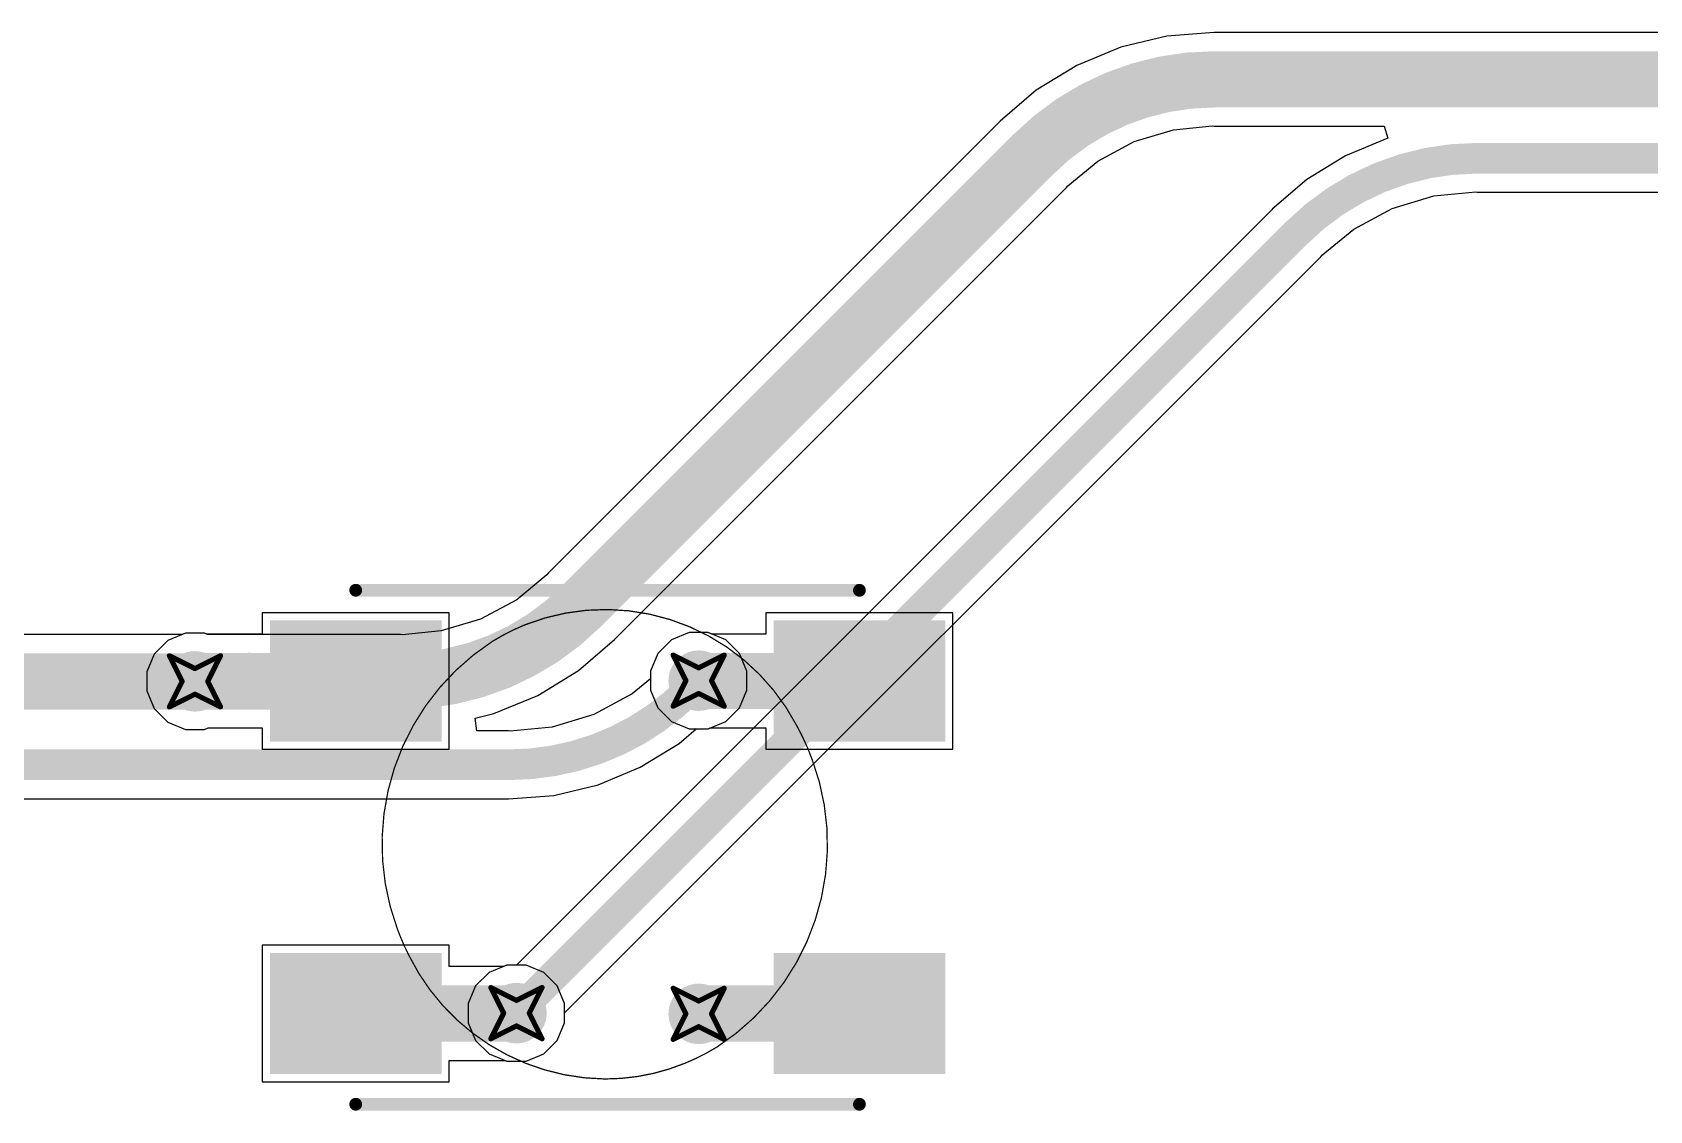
# Model space of a CAD drawing. Header units: inches. Extents: x -11 to 1110, y -7 to 455.
# Drawn here: x 128.23 to 144.29, y 325.1 to 335.8 of the extents above; entities that cross this region are included whole.
import ezdxf

# ---------------------------------------------------------------- set-up
doc = ezdxf.new("R2010")
doc.units = ezdxf.units.IN
for name, color, linetype in [('Bottom Layer', 5, 'Continuous'), ('Drill Drawing', 1, 'Continuous'), ('Mechanical 7', 56, 'Continuous'), ('Top Layer', 1, 'Continuous'), ('Top Overlay', 2, 'Continuous'), ('Top Paste', 8, 'Continuous'), ('Top Solder', 216, 'Continuous'), ('Via Holes', 16, 'Continuous')]:
    doc.layers.add(name, color=color, linetype=linetype)

msp = doc.modelspace()

# ---------------------------------------------------------------- hatches: boundary and pattern name
at = {"layer": 'Bottom Layer'}
h = msp.add_hatch(color=5, dxfattribs=at)
edge = h.paths.add_edge_path()
edge.add_arc((129.84865572, 329.3579773), 0.2999994, 0, 360)
h = msp.add_hatch(color=5, dxfattribs=at)
edge = h.paths.add_edge_path()
edge.add_arc((134.84865588, 329.3647591), 0.2999994, 0, 360)
h = msp.add_hatch(color=5, dxfattribs=at)
edge = h.paths.add_edge_path()
edge.add_arc((133.0399168, 326.06475808), 0.2999994, 0, 360)
h = msp.add_hatch(color=5, dxfattribs=at)
edge = h.paths.add_edge_path()
edge.add_arc((134.84865588, 326.0579762799999), 0.2999994, 0, 360)
at = {"layer": 'Top Layer'}
for points in [[(130.69428649, 329.8613672), (132.19428603, 329.8613672), (132.19428603, 328.8613692), (130.69428649, 328.8613692)], [(137.19428619, 328.8613692), (135.69428665, 328.8613692), (135.69428665, 329.8613672), (137.19428619, 329.8613672)], [(130.69428649, 326.56136618), (132.19428603, 326.56136618), (132.19428603, 325.56136818), (130.69428649, 325.56136818)], [(135.69428665, 326.56136618), (137.19428619, 326.56136618), (137.19428619, 325.56136818), (135.69428665, 325.56136818)]]:
    msp.add_hatch(color=1, dxfattribs=at).paths.add_polyline_path(points)
h = msp.add_hatch(color=1, dxfattribs=at)
edge = h.paths.add_edge_path()
edge.add_arc((129.84865572, 329.3579773), 0.2999994, 0, 360)
h = msp.add_hatch(color=1, dxfattribs=at)
edge = h.paths.add_edge_path()
edge.add_arc((134.84865588, 329.3647591), 0.2999994, 0, 360)
h = msp.add_hatch(color=1, dxfattribs=at)
edge = h.paths.add_edge_path()
edge.add_arc((133.0399168, 326.06475808), 0.2999994, 0, 360)
h = msp.add_hatch(color=1, dxfattribs=at)
edge = h.paths.add_edge_path()
edge.add_arc((134.84865588, 326.0579762799999), 0.2999994, 0, 360)
at = {"layer": 'Top Paste'}
for points in [[(130.69428649, 329.8613672), (132.19428603, 329.8613672), (132.19428603, 328.8613692), (130.69428649, 328.8613692)], [(137.19428619, 328.8613692), (135.69428665, 328.8613692), (135.69428665, 329.8613672), (137.19428619, 329.8613672)], [(130.69428649, 326.56136618), (132.19428603, 326.56136618), (132.19428603, 325.56136818), (130.69428649, 325.56136818)], [(135.69428665, 326.56136618), (137.19428619, 326.56136618), (137.19428619, 325.56136818), (135.69428665, 325.56136818)]]:
    msp.add_hatch(color=8, dxfattribs=at).paths.add_polyline_path(points)
at = {"layer": 'Top Solder'}
for points in [[(130.59268649, 329.9629672), (132.29588603, 329.9629672), (132.29588603, 328.7597692), (130.59268649, 328.7597692)], [(137.29588619, 328.7597692), (135.59268665, 328.7597692), (135.59268665, 329.9629672), (137.29588619, 329.9629672)], [(130.59268649, 326.66296618), (132.29588603, 326.66296618), (132.29588603, 325.45976818), (130.59268649, 325.45976818)], [(135.59268665, 326.66296618), (137.29588619, 326.66296618), (137.29588619, 325.45976818), (135.59268665, 325.45976818)]]:
    msp.add_hatch(color=216, dxfattribs=at).paths.add_polyline_path(points)
at = {"layer": 'Via Holes'}
h = msp.add_hatch(color=7, dxfattribs=at)
edge = h.paths.add_edge_path()
edge.add_arc((129.84865572, 329.3579773), 0.1499997, 0, 360)
h = msp.add_hatch(color=7, dxfattribs=at)
edge = h.paths.add_edge_path()
edge.add_arc((134.84865588, 329.3647591), 0.1499997, 0, 360)
h = msp.add_hatch(color=7, dxfattribs=at)
edge = h.paths.add_edge_path()
edge.add_arc((133.0399168, 326.06475808), 0.1499997, 0, 360)
h = msp.add_hatch(color=7, dxfattribs=at)
edge = h.paths.add_edge_path()
edge.add_arc((134.84865588, 326.0579762799999), 0.1499997, 0, 360)

# ---------------------------------------------------------------- linework, layer by layer
at = {"layer": 'Bottom Layer'}
for p, q in [((139.49659934, 335.76246284), (139.03786264, 335.65233098)), ((139.96691336, 335.79947826), (139.49659934, 335.76246284)), ((139.96691336, 335.79916584), (139.96691336, 335.79947826)), ((145.44101976, 335.79916584), (139.96691336, 335.79916584)), ((139.03786264, 335.65233098), (138.60200626, 335.4717928599999)), ((138.60200626, 335.4717928599999), (138.19975662, 335.22529348)), ((138.19975662, 335.22529348), (137.84101972, 334.91890344)), ((137.84123562, 334.91867992), (133.35410464, 330.4315464)), ((137.84101972, 334.91890344), (137.84123816, 334.918685)), ((137.84123816, 334.918685), (137.84123562, 334.91867992)), ((138.81126416, 334.52256184), (139.17088752, 334.7147865)), ((139.17088752, 334.7147865), (139.56110264, 334.83315558)), ((139.56110264, 334.83315558), (139.94582628, 334.8710473)), ((139.94582628, 334.8710473), (139.96691336, 334.86685376)), ((139.96691336, 334.86685376), (141.65132198, 334.86685376)), ((141.6875754, 334.7481620999999), (141.27018736, 334.57527446)), ((141.65132198, 334.86685376), (141.6875754, 334.7481620999999)), ((141.27018736, 334.57527446), (140.88498366, 334.33921956)), ((138.51242554, 334.27731214), (138.81126416, 334.52256184)), ((134.0133464, 329.77230464), (138.50048246, 334.2594381599999)), ((138.50048246, 334.2594381599999), (138.51242554, 334.27731214)), ((140.88498366, 334.33921956), (140.54144866, 334.04581146)), ((141.73239878, 334.0496748), (142.1465534, 334.17530828)), ((142.1465534, 334.17530828), (142.56246824, 334.21627086)), ((142.56246824, 334.21627086), (142.5772612, 334.21332954)), ((142.5772612, 334.21332954), (148.72905484, 334.21332954)), ((140.54314792, 334.0441122), (133.0415932, 326.54255748)), ((140.54144866, 334.04581146), (140.54314792, 334.0441122)), ((141.35071298, 333.84565946), (141.73239878, 334.0496748)), ((141.02765292, 333.58053172), (141.35071298, 333.84565946)), ((133.5177162, 326.06643448), (141.01927092, 333.5679892)), ((141.01927092, 333.5679892), (141.02765292, 333.58053172)), ((133.3421641, 330.4136775), (133.04332294, 330.16842526)), ((133.35410464, 330.4315464), (133.3421641, 330.4136775)), ((133.04332294, 330.16842526), (132.68369958, 329.9762006)), ((132.68369958, 329.9762006), (132.29348446, 329.85783152)), ((129.72550636, 329.82413334), (125.40668086, 329.82413334)), ((129.75361654, 329.8357767), (129.72550636, 329.82413334)), ((129.9436949, 329.8357767), (129.75361654, 329.8357767)), ((129.97180508, 329.82413334), (129.9436949, 329.8357767)), ((131.88767374, 329.82413334), (129.97180508, 329.82413334)), ((131.90876082, 329.8199398), (131.88767374, 329.82413334)), ((132.29348446, 329.85783152), (131.90876082, 329.8199398)), ((133.65483048, 329.46569362), (134.01356738, 329.77208366)), ((134.01356738, 329.77208366), (134.0133464, 329.77230464)), ((134.57800364, 329.76981798), (134.443597, 329.63541134)), ((134.7536167, 329.8425585), (134.57800364, 329.76981798)), ((134.94369506, 329.8425585), (134.7536167, 329.8425585)), ((135.11930812, 329.76981798), (134.94369506, 329.8425585)), ((135.25371476, 329.63541134), (135.11930812, 329.76981798)), ((134.443597, 329.63541134), (134.37085648, 329.45979828)), ((135.32645528, 329.45979828), (135.25371476, 329.63541134)), ((133.25258084, 329.21919424), (133.65483048, 329.46569362)), ((134.37085648, 329.45979828), (134.37085648, 329.3841596199999)), ((135.32645528, 329.26971992), (135.32645528, 329.45979828)), ((134.37085648, 329.3841596199999), (134.18854036, 329.23453838)), ((135.25371476, 329.09410686), (135.32645528, 329.26971992)), ((132.81672446, 329.03865612), (133.25258084, 329.21919424)), ((134.18854036, 329.23453838), (133.80685456, 329.03052304)), ((132.63016908, 328.9938683), (132.81672446, 329.03865612)), ((132.6452008, 328.8668683), (132.63016908, 328.9938683)), ((133.80685456, 329.03052304), (133.39269994, 328.90488956)), ((134.94369506, 328.8869597), (135.11930812, 328.95970022)), ((135.11930812, 328.95970022), (135.25371476, 329.09410686)), ((132.96199214, 328.8668683), (132.6452008, 328.8668683)), ((132.9767851, 328.86392698), (132.96199214, 328.8668683)), ((133.39269994, 328.90488956), (132.9767851, 328.86392698)), ((134.65426968, 328.74097828), (134.82519136, 328.8869597)), ((134.82519136, 328.8869597), (134.94369506, 328.8869597)), ((134.26906598, 328.50492338), (134.65426968, 328.74097828)), ((133.8516754, 328.33203574), (134.26906598, 328.50492338)), ((133.41237986, 328.22656986), (133.8516754, 328.33203574)), ((127.75627484, 328.19352954), (132.96199214, 328.19352954)), ((132.96199214, 328.19112416), (133.41237986, 328.22656986)), ((132.96199214, 328.19352954), (132.96199214, 328.19112416)), ((132.94487762, 326.54255748), (132.76926456, 326.4698169599999)), ((133.0415932, 326.54255748), (132.94487762, 326.54255748)), ((132.76926456, 326.4698169599999), (132.63485792, 326.33541032)), ((132.63485792, 326.33541032), (132.5621174, 326.15979726)), ((132.5621174, 326.15979726), (132.5621174, 325.9697189)), ((133.5177162, 325.9697189), (133.5177162, 326.06643448)), ((132.5621174, 325.9697189), (132.63485792, 325.79410584)), ((133.44497568, 325.79410584), (133.5177162, 325.9697189)), ((132.63485792, 325.79410584), (132.76926456, 325.6596992)), ((133.31056904, 325.6596992), (133.44497568, 325.79410584)), ((132.76926456, 325.6596992), (132.94487762, 325.58695868)), ((132.94487762, 325.58695868), (133.13495598, 325.58695868)), ((133.13495598, 325.58695868), (133.31056904, 325.6596992))]:
    msp.add_line(p, q, dxfattribs=at)
for points in [[(138.17086158, 334.58906158, 0.5588, 0.5588, -0.198912367379658), (139.96691336, 335.3330098, 0.5588, 0.5588, 0)], [(139.96691336, 335.3330098, 0.5588, 0.5588, 0), (145.56416912, 335.3330098, 0.5588, 0.5588, 0)], [(133.68372552, 330.10192552, 0.5588, 0.5588, 0), (138.17086158, 334.58906158, 0.5588, 0.5588, 0)], [(140.78120942, 333.8060507, 0.3048, 0.3048, -0.198912367379658), (142.5772612, 334.54999892, 0.3048, 0.3048, 0)], [(142.5772612, 334.54999892, 0.3048, 0.3048, 0), (148.72905484, 334.54999892, 0.3048, 0.3048, 0)], [(133.0399168, 326.06475808, 0.3048, 0.3048, 0), (140.78120942, 333.8060507, 0.3048, 0.3048, 0)], [(133.68372552, 330.10192552, 0.5588, 0.5588, -0.198912367379658), (131.88767374, 329.3579773, 0.5588, 0.5588, 0)], [(125.40668086, 329.3579773, 0.5588, 0.5588, 0), (129.84865572, 329.3579773, 0.5588, 0.5588, 0)], [(129.84865572, 329.3579773, 0.5588, 0.5588, 0), (131.88767374, 329.3579773, 0.5588, 0.5588, 0)], [(134.75804392, 329.27414714, 0.3048, 0.3048, -0.198912367379658), (132.96199214, 328.53019892, 0.3048, 0.3048, 0)], [(134.75804392, 329.27414714, 0.3048, 0.3048, 0), (134.84865588, 329.3647591, 0.3048, 0.3048, 0)], [(127.75627484, 328.53019892, 0.3048, 0.3048, 0), (132.96199214, 328.53019892, 0.3048, 0.3048, 0)]]:
    msp.add_lwpolyline(points, format="xyseb", dxfattribs=at)
for points in [[(139.82721336, 335.3330098, 0.2794, 0.2794, 1), (140.10661336, 335.3330098, 0.2794, 0.2794, 1)], [(139.82721336, 335.3330098, 0.2794, 0.2794, 1), (140.10661336, 335.3330098, 0.2794, 0.2794, 1)], [(138.03116158, 334.58906158, 0.2794, 0.2794, 1), (138.31056158, 334.58906158, 0.2794, 0.2794, 1)], [(138.03116158, 334.58906158, 0.2794, 0.2794, 1), (138.31056158, 334.58906158, 0.2794, 0.2794, 1)], [(142.5010612, 334.54999892, 0.1524, 0.1524, 1), (142.6534612, 334.54999892, 0.1524, 0.1524, 1)], [(142.5010612, 334.54999892, 0.1524, 0.1524, 1), (142.6534612, 334.54999892, 0.1524, 0.1524, 1)], [(140.70500942, 333.8060507, 0.1524, 0.1524, 1), (140.85740942, 333.8060507, 0.1524, 0.1524, 1)], [(140.70500942, 333.8060507, 0.1524, 0.1524, 1), (140.85740942, 333.8060507, 0.1524, 0.1524, 1)], [(133.54402552, 330.10192552, 0.2794, 0.2794, 1), (133.82342552, 330.10192552, 0.2794, 0.2794, 1)], [(133.54402552, 330.10192552, 0.2794, 0.2794, 1), (133.82342552, 330.10192552, 0.2794, 0.2794, 1)], [(129.70895572, 329.3579773, 0.2794, 0.2794, 1), (129.98835572, 329.3579773, 0.2794, 0.2794, 1)], [(129.70895572, 329.3579773, 0.2794, 0.2794, 1), (129.98835572, 329.3579773, 0.2794, 0.2794, 1)], [(131.74797374, 329.3579773, 0.2794, 0.2794, 1), (132.02737374, 329.3579773, 0.2794, 0.2794, 1)], [(131.74797374, 329.3579773, 0.2794, 0.2794, 1), (132.02737374, 329.3579773, 0.2794, 0.2794, 1)], [(134.68184392, 329.27414714, 0.1524, 0.1524, 1), (134.83424392, 329.27414714, 0.1524, 0.1524, 1)], [(134.68184392, 329.27414714, 0.1524, 0.1524, 1), (134.83424392, 329.27414714, 0.1524, 0.1524, 1)], [(134.77245588, 329.3647591, 0.1524, 0.1524, 1), (134.92485588, 329.3647591, 0.1524, 0.1524, 1)], [(132.88579214, 328.53019892, 0.1524, 0.1524, 1), (133.03819214, 328.53019892, 0.1524, 0.1524, 1)], [(132.88579214, 328.53019892, 0.1524, 0.1524, 1), (133.03819214, 328.53019892, 0.1524, 0.1524, 1)], [(132.9637168, 326.06475808, 0.1524, 0.1524, 1), (133.1161168, 326.06475808, 0.1524, 0.1524, 1)]]:
    msp.add_lwpolyline(points, format="xyseb", close=True, dxfattribs=at)
at = {"layer": 'Drill Drawing'}
for points in [[(129.59465572, 329.6119773, 0.0508, 0.0508, 0), (129.84865572, 329.4849773, 0.0508, 0.0508, 0)], [(129.59465572, 329.6119773, 0.0508, 0.0508, 0), (129.72165572, 329.3579773, 0.0508, 0.0508, 0)], [(129.84865572, 329.4849773, 0.0508, 0.0508, 0), (130.10265572, 329.6119773, 0.0508, 0.0508, 0)], [(129.97565572, 329.3579773, 0.0508, 0.0508, 0), (130.10265572, 329.6119773, 0.0508, 0.0508, 0)], [(134.59465588, 329.6187591, 0.0508, 0.0508, 0), (134.84865588, 329.4917591, 0.0508, 0.0508, 0)], [(134.59465588, 329.6187591, 0.0508, 0.0508, 0), (134.72165588, 329.3647591, 0.0508, 0.0508, 0)], [(134.84865588, 329.4917591, 0.0508, 0.0508, 0), (135.10265588, 329.6187591, 0.0508, 0.0508, 0)], [(134.97565588, 329.3647591, 0.0508, 0.0508, 0), (135.10265588, 329.6187591, 0.0508, 0.0508, 0)], [(129.59465572, 329.1039773, 0.0508, 0.0508, 0), (129.72165572, 329.3579773, 0.0508, 0.0508, 0)], [(129.59465572, 329.1039773, 0.0508, 0.0508, 0), (129.84865572, 329.2309772999999, 0.0508, 0.0508, 0)], [(129.84865572, 329.2309772999999, 0.0508, 0.0508, 0), (130.10265572, 329.1039773, 0.0508, 0.0508, 0)], [(129.97565572, 329.3579773, 0.0508, 0.0508, 0), (130.10265572, 329.1039773, 0.0508, 0.0508, 0)], [(134.59465588, 329.1107591, 0.0508, 0.0508, 0), (134.72165588, 329.3647591, 0.0508, 0.0508, 0)], [(134.59465588, 329.1107591, 0.0508, 0.0508, 0), (134.84865588, 329.2377591, 0.0508, 0.0508, 0)], [(134.84865588, 329.2377591, 0.0508, 0.0508, 0), (135.10265588, 329.1107591, 0.0508, 0.0508, 0)], [(134.97565588, 329.3647591, 0.0508, 0.0508, 0), (135.10265588, 329.1107591, 0.0508, 0.0508, 0)], [(132.7859168, 326.31875808, 0.0508, 0.0508, 0), (133.0399168, 326.19175808, 0.0508, 0.0508, 0)], [(132.7859168, 326.31875808, 0.0508, 0.0508, 0), (132.9129168, 326.06475808, 0.0508, 0.0508, 0)], [(133.0399168, 326.19175808, 0.0508, 0.0508, 0), (133.2939168, 326.31875808, 0.0508, 0.0508, 0)], [(133.1669168, 326.06475808, 0.0508, 0.0508, 0), (133.2939168, 326.31875808, 0.0508, 0.0508, 0)], [(134.59465588, 326.31197628, 0.0508, 0.0508, 0), (134.84865588, 326.18497628, 0.0508, 0.0508, 0)], [(134.59465588, 326.31197628, 0.0508, 0.0508, 0), (134.72165588, 326.0579762799999, 0.0508, 0.0508, 0)], [(134.84865588, 326.18497628, 0.0508, 0.0508, 0), (135.10265588, 326.31197628, 0.0508, 0.0508, 0)], [(134.97565588, 326.0579762799999, 0.0508, 0.0508, 0), (135.10265588, 326.31197628, 0.0508, 0.0508, 0)], [(132.7859168, 325.81075808, 0.0508, 0.0508, 0), (132.9129168, 326.06475808, 0.0508, 0.0508, 0)], [(133.1669168, 326.06475808, 0.0508, 0.0508, 0), (133.2939168, 325.81075808, 0.0508, 0.0508, 0)], [(134.59465588, 325.80397628, 0.0508, 0.0508, 0), (134.72165588, 326.0579762799999, 0.0508, 0.0508, 0)], [(134.97565588, 326.0579762799999, 0.0508, 0.0508, 0), (135.10265588, 325.80397628, 0.0508, 0.0508, 0)], [(132.7859168, 325.81075808, 0.0508, 0.0508, 0), (133.0399168, 325.93775808, 0.0508, 0.0508, 0)], [(133.0399168, 325.93775808, 0.0508, 0.0508, 0), (133.2939168, 325.81075808, 0.0508, 0.0508, 0)], [(134.59465588, 325.80397628, 0.0508, 0.0508, 0), (134.84865588, 325.93097628, 0.0508, 0.0508, 0)], [(134.84865588, 325.93097628, 0.0508, 0.0508, 0), (135.10265588, 325.80397628, 0.0508, 0.0508, 0)]]:
    msp.add_lwpolyline(points, format="xyseb", dxfattribs=at)
for points in [[(129.58195572, 329.6119773, 0.0254, 0.0254, 1), (129.60735572, 329.6119773, 0.0254, 0.0254, 1)], [(129.58195572, 329.6119773, 0.0254, 0.0254, 1), (129.60735572, 329.6119773, 0.0254, 0.0254, 1)], [(130.08995572, 329.6119773, 0.0254, 0.0254, 1), (130.11535572, 329.6119773, 0.0254, 0.0254, 1)], [(130.08995572, 329.6119773, 0.0254, 0.0254, 1), (130.11535572, 329.6119773, 0.0254, 0.0254, 1)], [(134.58195588, 329.6187591, 0.0254, 0.0254, 1), (134.60735588, 329.6187591, 0.0254, 0.0254, 1)], [(134.58195588, 329.6187591, 0.0254, 0.0254, 1), (134.60735588, 329.6187591, 0.0254, 0.0254, 1)], [(135.08995588, 329.6187591, 0.0254, 0.0254, 1), (135.11535588, 329.6187591, 0.0254, 0.0254, 1)], [(135.08995588, 329.6187591, 0.0254, 0.0254, 1), (135.11535588, 329.6187591, 0.0254, 0.0254, 1)], [(129.83595572, 329.4849773, 0.0254, 0.0254, 1), (129.86135572, 329.4849773, 0.0254, 0.0254, 1)], [(129.83595572, 329.4849773, 0.0254, 0.0254, 1), (129.86135572, 329.4849773, 0.0254, 0.0254, 1)], [(134.83595588, 329.4917591, 0.0254, 0.0254, 1), (134.86135588, 329.4917591, 0.0254, 0.0254, 1)], [(134.83595588, 329.4917591, 0.0254, 0.0254, 1), (134.86135588, 329.4917591, 0.0254, 0.0254, 1)], [(129.70895572, 329.3579773, 0.0254, 0.0254, 1), (129.73435572, 329.3579773, 0.0254, 0.0254, 1)], [(129.70895572, 329.3579773, 0.0254, 0.0254, 1), (129.73435572, 329.3579773, 0.0254, 0.0254, 1)], [(129.83595572, 329.2309772999999, 0.0254, 0.0254, 1), (129.86135572, 329.2309772999999, 0.0254, 0.0254, 1)], [(129.83595572, 329.2309772999999, 0.0254, 0.0254, 1), (129.86135572, 329.2309772999999, 0.0254, 0.0254, 1)], [(129.96295572, 329.3579773, 0.0254, 0.0254, 1), (129.98835572, 329.3579773, 0.0254, 0.0254, 1)], [(129.96295572, 329.3579773, 0.0254, 0.0254, 1), (129.98835572, 329.3579773, 0.0254, 0.0254, 1)], [(134.70895588, 329.3647591, 0.0254, 0.0254, 1), (134.73435588, 329.3647591, 0.0254, 0.0254, 1)], [(134.70895588, 329.3647591, 0.0254, 0.0254, 1), (134.73435588, 329.3647591, 0.0254, 0.0254, 1)], [(134.83595588, 329.2377591, 0.0254, 0.0254, 1), (134.86135588, 329.2377591, 0.0254, 0.0254, 1)], [(134.83595588, 329.2377591, 0.0254, 0.0254, 1), (134.86135588, 329.2377591, 0.0254, 0.0254, 1)], [(134.96295588, 329.3647591, 0.0254, 0.0254, 1), (134.98835588, 329.3647591, 0.0254, 0.0254, 1)], [(134.96295588, 329.3647591, 0.0254, 0.0254, 1), (134.98835588, 329.3647591, 0.0254, 0.0254, 1)], [(129.58195572, 329.1039773, 0.0254, 0.0254, 1), (129.60735572, 329.1039773, 0.0254, 0.0254, 1)], [(129.58195572, 329.1039773, 0.0254, 0.0254, 1), (129.60735572, 329.1039773, 0.0254, 0.0254, 1)], [(130.08995572, 329.1039773, 0.0254, 0.0254, 1), (130.11535572, 329.1039773, 0.0254, 0.0254, 1)], [(130.08995572, 329.1039773, 0.0254, 0.0254, 1), (130.11535572, 329.1039773, 0.0254, 0.0254, 1)], [(134.58195588, 329.1107591, 0.0254, 0.0254, 1), (134.60735588, 329.1107591, 0.0254, 0.0254, 1)], [(134.58195588, 329.1107591, 0.0254, 0.0254, 1), (134.60735588, 329.1107591, 0.0254, 0.0254, 1)], [(135.08995588, 329.1107591, 0.0254, 0.0254, 1), (135.11535588, 329.1107591, 0.0254, 0.0254, 1)], [(135.08995588, 329.1107591, 0.0254, 0.0254, 1), (135.11535588, 329.1107591, 0.0254, 0.0254, 1)], [(132.7732168, 326.31875808, 0.0254, 0.0254, 1), (132.7986168, 326.31875808, 0.0254, 0.0254, 1)], [(132.7732168, 326.31875808, 0.0254, 0.0254, 1), (132.7986168, 326.31875808, 0.0254, 0.0254, 1)], [(133.0272168, 326.19175808, 0.0254, 0.0254, 1), (133.0526168, 326.19175808, 0.0254, 0.0254, 1)], [(133.0272168, 326.19175808, 0.0254, 0.0254, 1), (133.0526168, 326.19175808, 0.0254, 0.0254, 1)], [(133.2812168, 326.31875808, 0.0254, 0.0254, 1), (133.3066168, 326.31875808, 0.0254, 0.0254, 1)], [(133.2812168, 326.31875808, 0.0254, 0.0254, 1), (133.3066168, 326.31875808, 0.0254, 0.0254, 1)], [(134.58195588, 326.31197628, 0.0254, 0.0254, 1), (134.60735588, 326.31197628, 0.0254, 0.0254, 1)], [(134.58195588, 326.31197628, 0.0254, 0.0254, 1), (134.60735588, 326.31197628, 0.0254, 0.0254, 1)], [(134.83595588, 326.18497628, 0.0254, 0.0254, 1), (134.86135588, 326.18497628, 0.0254, 0.0254, 1)], [(134.83595588, 326.18497628, 0.0254, 0.0254, 1), (134.86135588, 326.18497628, 0.0254, 0.0254, 1)], [(135.08995588, 326.31197628, 0.0254, 0.0254, 1), (135.11535588, 326.31197628, 0.0254, 0.0254, 1)], [(135.08995588, 326.31197628, 0.0254, 0.0254, 1), (135.11535588, 326.31197628, 0.0254, 0.0254, 1)], [(132.9002168, 326.06475808, 0.0254, 0.0254, 1), (132.9256168, 326.06475808, 0.0254, 0.0254, 1)], [(132.9002168, 326.06475808, 0.0254, 0.0254, 1), (132.9256168, 326.06475808, 0.0254, 0.0254, 1)], [(133.1542168, 326.06475808, 0.0254, 0.0254, 1), (133.1796168, 326.06475808, 0.0254, 0.0254, 1)], [(133.1542168, 326.06475808, 0.0254, 0.0254, 1), (133.1796168, 326.06475808, 0.0254, 0.0254, 1)], [(134.70895588, 326.0579762799999, 0.0254, 0.0254, 1), (134.73435588, 326.0579762799999, 0.0254, 0.0254, 1)], [(134.70895588, 326.0579762799999, 0.0254, 0.0254, 1), (134.73435588, 326.0579762799999, 0.0254, 0.0254, 1)], [(134.96295588, 326.0579762799999, 0.0254, 0.0254, 1), (134.98835588, 326.0579762799999, 0.0254, 0.0254, 1)], [(134.96295588, 326.0579762799999, 0.0254, 0.0254, 1), (134.98835588, 326.0579762799999, 0.0254, 0.0254, 1)], [(133.0272168, 325.93775808, 0.0254, 0.0254, 1), (133.0526168, 325.93775808, 0.0254, 0.0254, 1)], [(133.0272168, 325.93775808, 0.0254, 0.0254, 1), (133.0526168, 325.93775808, 0.0254, 0.0254, 1)], [(134.83595588, 325.93097628, 0.0254, 0.0254, 1), (134.86135588, 325.93097628, 0.0254, 0.0254, 1)], [(134.83595588, 325.93097628, 0.0254, 0.0254, 1), (134.86135588, 325.93097628, 0.0254, 0.0254, 1)], [(132.7732168, 325.81075808, 0.0254, 0.0254, 1), (132.7986168, 325.81075808, 0.0254, 0.0254, 1)], [(132.7732168, 325.81075808, 0.0254, 0.0254, 1), (132.7986168, 325.81075808, 0.0254, 0.0254, 1)], [(133.2812168, 325.81075808, 0.0254, 0.0254, 1), (133.3066168, 325.81075808, 0.0254, 0.0254, 1)], [(133.2812168, 325.81075808, 0.0254, 0.0254, 1), (133.3066168, 325.81075808, 0.0254, 0.0254, 1)], [(134.58195588, 325.80397628, 0.0254, 0.0254, 1), (134.60735588, 325.80397628, 0.0254, 0.0254, 1)], [(134.58195588, 325.80397628, 0.0254, 0.0254, 1), (134.60735588, 325.80397628, 0.0254, 0.0254, 1)], [(135.08995588, 325.80397628, 0.0254, 0.0254, 1), (135.11535588, 325.80397628, 0.0254, 0.0254, 1)], [(135.08995588, 325.80397628, 0.0254, 0.0254, 1), (135.11535588, 325.80397628, 0.0254, 0.0254, 1)]]:
    msp.add_lwpolyline(points, format="xyseb", close=True, dxfattribs=at)
at = {"layer": 'Mechanical 7'}
for points in [[(133.12523286, 329.91952812, 0.0127, 0.0127, -0.3835271451309176), (135.82021604, 328.92163578, 0.0127, 0.0127, 0)], [(132.80123808, 329.75493104, 0.0127, 0.0127, -0.04174903251609889), (133.12523286, 329.91952558, 0.0127, 0.0127, 0)], [(131.85664002, 326.90399186, 0.0127, 0.0127, -0.3517733537393932), (132.80123808, 329.75493358, 0.0127, 0.0127, 0)], [(135.8202135, 328.92163578, 0.0127, 0.0127, -0.03895684923907902), (135.9760298, 328.5793453799999, 0.0127, 0.0127, 0)], [(135.97602726, 328.57934284, 0.0127, 0.0127, -0.3515433315156659), (135.03376092, 325.73090302, 0.0127, 0.0127, 0)], [(131.97238782, 326.63760174, 0.0127, 0.0127, -0.03018511057662602), (131.85664002, 326.90399186, 0.0127, 0.0127, 0)], [(133.91792622, 325.41140404, 0.0127, 0.0127, -0.2823555189935619), (131.97238782, 326.63760174, 0.0127, 0.0127, 0)], [(135.03376346, 325.73090556, 0.0127, 0.0127, -0.04200506308703586), (134.71062466, 325.56699428, 0.0127, 0.0127, 0)], [(134.71062212, 325.56699174, 0.0127, 0.0127, -0.09850993307692878), (133.91792622, 325.41140404, 0.0127, 0.0127, 0)]]:
    msp.add_lwpolyline(points, format="xyseb", dxfattribs=at)
for points in [[(133.12205786, 329.91952812, 0.00635, 0.00635, 1), (133.12840786, 329.91952812, 0.00635, 0.00635, 1)], [(133.12205786, 329.91952558, 0.00635, 0.00635, 1), (133.12840786, 329.91952558, 0.00635, 0.00635, 1)], [(132.79806308, 329.75493358, 0.00635, 0.00635, 1), (132.80441308, 329.75493358, 0.00635, 0.00635, 1)], [(132.79806308, 329.75493104, 0.00635, 0.00635, 1), (132.80441308, 329.75493104, 0.00635, 0.00635, 1)], [(135.8170385, 328.92163578, 0.00635, 0.00635, 1), (135.8233885, 328.92163578, 0.00635, 0.00635, 1)], [(135.81704104, 328.92163578, 0.00635, 0.00635, 1), (135.82339104, 328.92163578, 0.00635, 0.00635, 1)], [(135.97285226, 328.57934284, 0.00635, 0.00635, 1), (135.97920226, 328.57934284, 0.00635, 0.00635, 1)], [(135.9728548, 328.5793453799999, 0.00635, 0.00635, 1), (135.9792048, 328.5793453799999, 0.00635, 0.00635, 1)], [(131.85346502, 326.90399186, 0.00635, 0.00635, 1), (131.85981502, 326.90399186, 0.00635, 0.00635, 1)], [(131.85346502, 326.90399186, 0.00635, 0.00635, 1), (131.85981502, 326.90399186, 0.00635, 0.00635, 1)], [(131.96921282, 326.63760174, 0.00635, 0.00635, 1), (131.97556282, 326.63760174, 0.00635, 0.00635, 1)], [(131.96921282, 326.63760174, 0.00635, 0.00635, 1), (131.97556282, 326.63760174, 0.00635, 0.00635, 1)], [(135.03058592, 325.73090302, 0.00635, 0.00635, 1), (135.03693592, 325.73090302, 0.00635, 0.00635, 1)], [(135.03058846, 325.73090556, 0.00635, 0.00635, 1), (135.03693846, 325.73090556, 0.00635, 0.00635, 1)], [(134.70744712, 325.56699174, 0.00635, 0.00635, 1), (134.71379712, 325.56699174, 0.00635, 0.00635, 1)], [(134.70744966, 325.56699428, 0.00635, 0.00635, 1), (134.71379966, 325.56699428, 0.00635, 0.00635, 1)], [(133.91475122, 325.41140404, 0.00635, 0.00635, 1), (133.92110122, 325.41140404, 0.00635, 0.00635, 1)], [(133.91475122, 325.41140404, 0.00635, 0.00635, 1), (133.92110122, 325.41140404, 0.00635, 0.00635, 1)]]:
    msp.add_lwpolyline(points, format="xyseb", close=True, dxfattribs=at)
at = {"layer": 'Top Layer'}
for p, q in [((132.37208476, 330.0391672), (130.51648776, 330.0391672)), ((130.51648776, 330.0391672), (130.51648776, 329.82752424)), ((132.37208476, 328.6835692), (132.37208476, 330.0391672)), ((137.37208492, 330.0391672), (135.51648792, 330.0391672)), ((135.51648792, 330.0391672), (135.51648792, 329.82752424)), ((137.37208492, 328.6835692), (137.37208492, 330.0391672)), ((129.57800348, 329.76303618), (129.44359684, 329.62862954)), ((129.75361654, 329.8357767), (129.57800348, 329.76303618)), ((129.9436949, 329.8357767), (129.75361654, 329.8357767)), ((129.96361866, 329.82752424), (129.9436949, 329.8357767)), ((130.51648776, 329.82752424), (129.96361866, 329.82752424)), ((134.57800364, 329.76981798), (134.443597, 329.63541134)), ((134.7536167, 329.8425585), (134.57800364, 329.76981798)), ((134.94369506, 329.8425585), (134.7536167, 329.8425585)), ((134.97999166, 329.82752424), (134.94369506, 329.8425585)), ((135.51648792, 329.82752424), (134.97999166, 329.82752424)), ((129.44359684, 329.62862954), (129.37085632, 329.45301648)), ((134.443597, 329.63541134), (134.37085648, 329.45979828)), ((129.37085632, 329.45301648), (129.37085632, 329.2629381199999)), ((134.37085648, 329.45979828), (134.37085648, 329.26971992)), ((129.37085632, 329.2629381199999), (129.44359684, 329.08732506)), ((134.37085648, 329.26971992), (134.443597, 329.09410686)), ((129.44359684, 329.08732506), (129.57800348, 328.9529184199999)), ((129.57800348, 328.9529184199999), (129.75361654, 328.8801779)), ((134.443597, 329.09410686), (134.57800364, 328.95970022)), ((134.57800364, 328.95970022), (134.7536167, 328.8869597)), ((129.75361654, 328.8801779), (129.9436949, 328.8801779)), ((129.9436949, 328.8801779), (129.9799915, 328.89521216)), ((129.9799915, 328.89521216), (130.51648776, 328.89521216)), ((130.51648776, 328.89521216), (130.51648776, 328.6835692)), ((134.7536167, 328.8869597), (134.94369506, 328.8869597)), ((134.94369506, 328.8869597), (134.96361882, 328.89521216)), ((134.96361882, 328.89521216), (135.51648792, 328.89521216)), ((135.51648792, 328.89521216), (135.51648792, 328.6835692)), ((130.51648776, 328.6835692), (132.37208476, 328.6835692)), ((135.51648792, 328.6835692), (137.37208492, 328.6835692)), ((132.37208476, 326.73916618), (130.51648776, 326.73916618)), ((130.51648776, 326.73916618), (130.51648776, 325.38356818)), ((132.37208476, 326.52752322), (132.37208476, 326.73916618)), ((132.90858102, 326.52752322), (132.37208476, 326.52752322)), ((132.94487762, 326.54255748), (132.90858102, 326.52752322)), ((133.13495598, 326.54255748), (132.94487762, 326.54255748)), ((133.31056904, 326.4698169599999), (133.13495598, 326.54255748)), ((133.44497568, 326.33541032), (133.31056904, 326.4698169599999)), ((133.5177162, 326.15979726), (133.44497568, 326.33541032)), ((133.5177162, 325.9697189), (133.5177162, 326.15979726)), ((133.44497568, 325.79410584), (133.5177162, 325.9697189)), ((133.31056904, 325.6596992), (133.44497568, 325.79410584)), ((132.37208476, 325.38356818), (132.37208476, 325.5952111399999)), ((132.37208476, 325.5952111399999), (132.92495386, 325.5952111399999)), ((132.92495386, 325.5952111399999), (132.94487762, 325.58695868)), ((132.94487762, 325.58695868), (133.13495598, 325.58695868)), ((133.13495598, 325.58695868), (133.31056904, 325.6596992)), ((130.51648776, 325.38356818), (132.37208476, 325.38356818))]:
    msp.add_line(p, q, dxfattribs=at)
for points in [[(129.84865572, 329.3613682, 0.5588, 0.5588, 0), (131.44428626, 329.3613682, 0.5588, 0.5588, 0)], [(134.84865588, 329.3613682, 0.5588, 0.5588, 0), (136.44428642, 329.3613682, 0.5588, 0.5588, 0)], [(131.44428626, 326.06136718, 0.5588, 0.5588, 0), (133.0399168, 326.06136718, 0.5588, 0.5588, 0)], [(134.84865588, 326.06136718, 0.5588, 0.5588, 0), (136.44428642, 326.06136718, 0.5588, 0.5588, 0)]]:
    msp.add_lwpolyline(points, format="xyseb", dxfattribs=at)
for points in [[(129.70895572, 329.3613682, 0.2794, 0.2794, 1), (129.98835572, 329.3613682, 0.2794, 0.2794, 1)], [(131.30458626, 329.3613682, 0.2794, 0.2794, 1), (131.58398626, 329.3613682, 0.2794, 0.2794, 1)], [(134.70895588, 329.3613682, 0.2794, 0.2794, 1), (134.98835588, 329.3613682, 0.2794, 0.2794, 1)], [(136.30458642, 329.3613682, 0.2794, 0.2794, 1), (136.58398642, 329.3613682, 0.2794, 0.2794, 1)], [(131.30458626, 326.06136718, 0.2794, 0.2794, 1), (131.58398626, 326.06136718, 0.2794, 0.2794, 1)], [(132.9002168, 326.06136718, 0.2794, 0.2794, 1), (133.1796168, 326.06136718, 0.2794, 0.2794, 1)], [(134.70895588, 326.06136718, 0.2794, 0.2794, 1), (134.98835588, 326.06136718, 0.2794, 0.2794, 1)], [(136.30458642, 326.06136718, 0.2794, 0.2794, 1), (136.58398642, 326.06136718, 0.2794, 0.2794, 1)]]:
    msp.add_lwpolyline(points, format="xyseb", close=True, dxfattribs=at)
at = {"layer": 'Top Overlay'}
for points in [[(131.44428626, 330.2621665, 0.127, 0.127, 0), (136.44428642, 330.2621665, 0.127, 0.127, 0)], [(130.38828634, 329.51476642, 0.254, 0.254, 0), (130.51528634, 329.38776642, 0.254, 0.254, 0)], [(130.38828634, 329.26076642, 0.254, 0.254, 0), (130.38828634, 329.51476642, 0.254, 0.254, 0)], [(130.38828634, 329.26076642, 0.254, 0.254, 0), (130.51528634, 329.38776642, 0.254, 0.254, 0)], [(131.44428626, 325.16056888, 0.127, 0.127, 0), (136.44428642, 325.16056888, 0.127, 0.127, 0)]]:
    msp.add_lwpolyline(points, format="xyseb", dxfattribs=at)
for points in [[(131.41253626, 330.2621665, 0.0635, 0.0635, 1), (131.47603626, 330.2621665, 0.0635, 0.0635, 1)], [(136.41253642, 330.2621665, 0.0635, 0.0635, 1), (136.47603642, 330.2621665, 0.0635, 0.0635, 1)], [(130.32478634, 329.51476642, 0.127, 0.127, 1), (130.45178634, 329.51476642, 0.127, 0.127, 1)], [(130.32478634, 329.51476642, 0.127, 0.127, 1), (130.45178634, 329.51476642, 0.127, 0.127, 1)], [(130.45178634, 329.38776642, 0.127, 0.127, 1), (130.57878634, 329.38776642, 0.127, 0.127, 1)], [(130.45178634, 329.38776642, 0.127, 0.127, 1), (130.57878634, 329.38776642, 0.127, 0.127, 1)], [(130.32478634, 329.26076642, 0.127, 0.127, 1), (130.45178634, 329.26076642, 0.127, 0.127, 1)], [(130.32478634, 329.26076642, 0.127, 0.127, 1), (130.45178634, 329.26076642, 0.127, 0.127, 1)], [(131.41253626, 325.16056888, 0.0635, 0.0635, 1), (131.47603626, 325.16056888, 0.0635, 0.0635, 1)], [(136.41253642, 325.16056888, 0.0635, 0.0635, 1), (136.47603642, 325.16056888, 0.0635, 0.0635, 1)]]:
    msp.add_lwpolyline(points, format="xyseb", close=True, dxfattribs=at)

doc.saveas('drawing.dxf')
